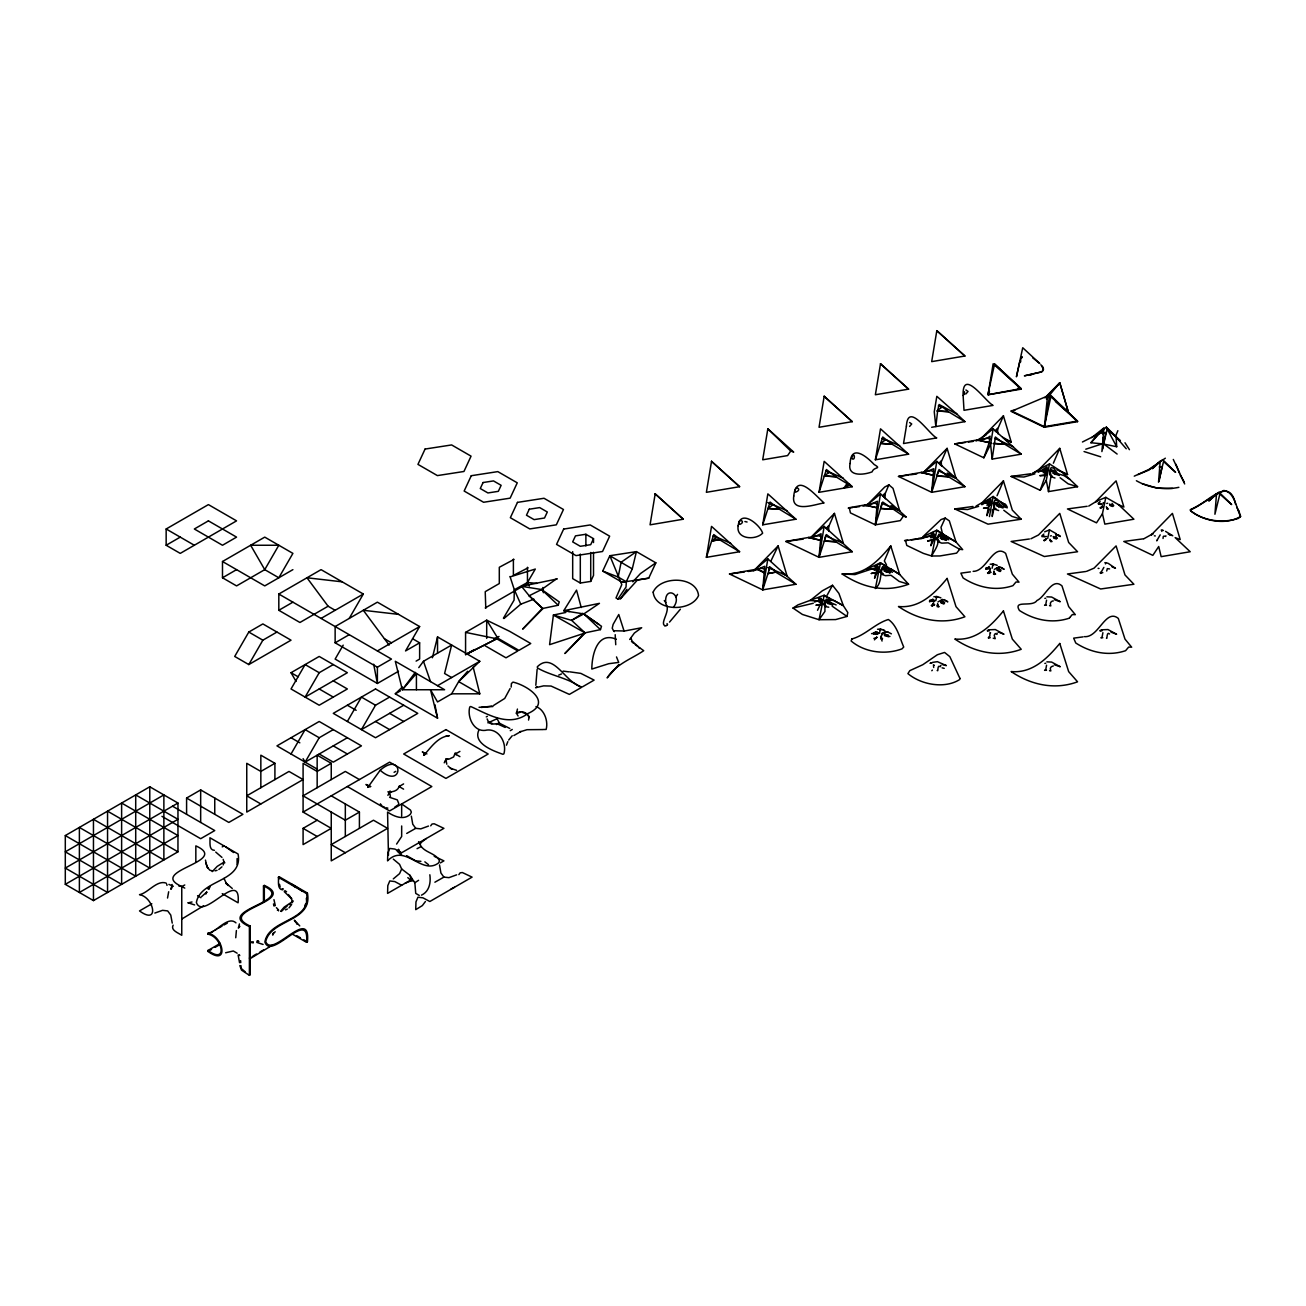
<?xml version="1.0" encoding="UTF-8"?>
<svg xmlns="http://www.w3.org/2000/svg" width="1306" height="1306" viewBox="0 0 1306 1306"><rect width="100%" height="100%" fill="white"/><g stroke="black" fill="none" stroke-linecap="round" stroke-linejoin="round"><path stroke-width="1.5" d="M279.255 878.824L279.255 876.799L307.416 893.059C313.016 921.856 270.995 918.983 265.722 941.528C271.942 959.208 311.024 905.074 307.416 941.838L306.567 942.328L292.495 934.198M664.917 625.737C659.465 623.174 671.17 610.62 665.897 604.074C663.105 584.631 683.871 593.708 673.357 607.421M878.448 570.02L875.591 573.416L874.563 578.297L877.469 571.946L877.485 567.098L854.973 574.575L842.141 573.987C862.972 587.733 884.57 592.891 908.584 584.255L899.687 574.493L890.774 545.908C878.236 560.992 863.658 576.207 842.141 573.987M934.77 537.501L931.913 540.896L930.884 545.777L933.79 539.427L933.806 534.578L921.318 538.66L904.552 540.635L907.588 540.227M827.318 600.695L827.269 603.388L832.771 604.89L828.037 602.278L828.053 600.809M877.469 571.946L877.534 565.792L874.726 566.037L878.448 567.914L877.485 567.098M933.79 539.427L933.855 533.272L931.047 533.517L934.77 535.395L933.806 534.578M1102.77 442.505L1102.819 437.657M883.917 570.82L890.219 572.926L884.44 569.743L884.456 568.11M940.255 538.301L946.556 540.406L940.777 537.223L940.793 535.591M1001.849 504.051L1007.318 507.805L998.143 505.275L997.115 503.071M1069.777 479.335L1061.468 471.597L1049.485 463.908L1046.269 480.363L1048.489 491.611L1077.564 486.697L1069.777 479.335L1063.917 475.547L1054.464 472.756L1053.436 470.552M846.99 486.354L847.039 483.563L850.026 484.591L843.954 488.101L847.039 483.563M886.35 567.212L886.431 564.763L884.358 560.927L890.774 545.908M942.671 534.693L940.989 527.298L945.201 518.074L949.331 520.865L956.008 541.974L962.685 549.63L959.681 549.287L948.189 542.823L941.806 543.149L938.165 541.876L937.284 537.892L939.047 535.378L948.776 539.77L943.797 535.493L938.998 534.072L936.304 539.819L939.047 535.378M992.511 509.438L992.217 516.507L995.254 502.484L1003.008 508.018L996.576 505.781M167.527 898.038L168.67 891.769M626.064 582.117L632.267 568.894L609.853 555.719L602.735 571.065L618.162 577.04L626.309 581.758L626.031 587.014L617.934 599.062L615.991 597.952L621.803 584.582L609.853 555.719L636.414 551.622L655.841 562.837L648.723 578.166L637.442 580.027L620.595 598.654L617.934 599.062M537.125 669.374L535.819 685.275M1163.042 538.48C1162.764 533.795 1165.899 537.794 1165.98 535.884M748.191 571.457L753.807 570.689L767.846 558.903L795.925 584.255L762.704 589.871L764.794 566.265L755.423 570.216M811.695 536.864L824.168 526.383L852.247 551.736L819.042 557.352L821.115 533.746L813.36 537.223M868.017 504.345L880.505 493.864L906.348 517.111L903.377 516.082L900.275 520.621L875.363 524.832L877.436 501.226L869.682 504.704M964.905 486.697L948.401 476.739L939.063 469.523L931.684 492.313L933.774 468.707L922.787 473.131L947.111 448.35L956.008 478.274L964.905 486.697L931.684 492.313L898.479 476.429L930.835 470.731L933.496 471.401M1106.704 571L1107.325 568.616L1109.578 568.91M615.746 644.723L615.191 634.683M933.692 667.48L933.463 664.803L934.296 665.342M528.555 720.063C530.595 713.337 521.241 709.403 516.474 713.288L518.09 716.015M1046.367 398.934L1049.485 396.306L1044.343 427.274L1047.559 395.996L1011.122 411.39L1044.343 427.274L1077.564 421.658L1049.991 394.592L1059.754 382.691L1068.667 413.235L1077.564 421.658M1103.88 428.515L1101.889 451.582L1107.21 429.037L1120.434 440.873L1106.329 427.111L1095.097 436.955L1103.88 428.515L1090.951 442.75L1102.28 443.844L1085.776 449.199M937.643 410.868L935.847 426.572L934.263 411.798L936.826 396.306L957.118 414.296L939.063 404.485L937.643 410.868L948.401 411.7L964.905 421.658L931.684 427.274M992.168 459.092L995.401 437.004L1004.738 444.22L1021.227 454.178L992.168 459.092L990.585 444.318L993.148 428.825L1021.227 454.178M239.422 923.946L238.361 928.109L239.798 926.346L239.047 926.999M172.131 884.472L171.249 888.423M989.834 438.881L987.156 438.212L954.8 443.909L983.859 457.802L989.213 442.652L990.095 436.188L987.156 438.212L977.916 440.563M1048.489 491.611L1050.906 476.625L1050.399 472.299L1051.591 469.964L1059.346 475.498L1052.897 473.262M520.131 712.341L516.474 713.288L516.67 711.999M1053.322 600.956C1052.293 600.695 1049.044 602.295 1050.84 605.886L1049.534 605.69M1053.322 665.995C1052.946 666.191 1048.8 666.599 1050.84 670.925L1049.534 670.729M655.188 493.864L650.062 524.832L683.267 519.217L655.188 493.864L683.267 519.217M711.525 461.345L706.383 492.313L739.604 486.697L711.525 461.345L739.604 486.697M706.383 557.352L711.525 526.383L739.604 551.736L706.383 557.352L713.762 534.562L717.974 537.697L730.707 543.312M767.846 428.825L762.704 459.794L787.616 455.582L790.718 451.043L793.705 452.072L767.846 428.825L790.718 451.043M762.704 524.832L767.846 493.864L795.925 519.217L762.704 524.832L770.083 502.043L779.437 509.258L795.925 519.217M764.516 568.959L761.855 568.29L729.499 573.987L762.704 589.871L767.846 558.903M824.168 396.306L819.042 427.274L852.247 421.658L824.168 396.306L852.247 421.658M819.042 492.313L824.168 461.345L852.247 486.697L819.042 492.313L826.42 469.523L835.758 476.739L852.247 486.697M820.854 536.44L818.176 535.77L785.82 541.468L819.042 557.352L824.168 526.383M880.505 363.786L875.363 394.755L908.584 389.139L880.505 363.786L908.584 389.139M875.363 459.794L880.505 428.825L908.584 454.178L875.363 459.794L882.742 437.004L892.08 444.22L908.584 454.178M877.175 503.92L874.514 503.251L849.259 507.708L850.451 512.915L875.363 524.832L880.505 493.864M936.826 330.663L931.684 361.631L964.905 356.016L936.826 330.663L964.905 356.016M931.684 492.313L936.826 461.345L956.008 478.274L938.345 470.895M940.793 600.531L940.712 602.605L943.797 604.058M1047.706 538.447L1049.485 529.877L1056.081 533.615M989.426 516.588L993.148 496.427L1007.073 506.418M1102.639 448.758L1105.807 432.727L1102.835 434.065M1159.042 481.294L1162.128 466.634L1159.173 466.944M1020.672 359.754L1020.672 361.909M1102.444 513.764L1104.827 524.13L1133.886 519.217L1118.393 504.557L1105.807 497.357L1102.444 513.764L1096.518 522.841L1067.459 508.948L1087.163 506.287M618.162 577.04L621.134 562.249L636.414 551.622L632.267 568.894M881.06 639.091L881.321 636.055M824.168 595.226L819.042 619.713L802.423 614.457L793.003 608.074L797.982 604.858L824.168 595.226L843.35 605.674L847.806 612.563L846.99 616.432L835.644 619.583L819.042 619.713L824.935 611.42L824.919 603.356L826.388 600.417L831.138 600.531L826.355 599.111L823.662 604.858L824.919 603.356M890.872 568.877L899.687 574.493L880.505 562.706L875.363 588.533C882.154 582.819 879.575 573.873 882.709 567.898L892.455 572.289L887.476 568.012L882.676 566.592L879.983 572.338L882.709 567.898M944.173 535.248L956.008 541.974L936.826 530.187L931.684 556.013L923.391 553.385L906.772 545.435L905.613 540.929M239.831 965.558L241.528 970.129L249.397 975.337L250.246 974.847L250.246 926.068C214.69 910.086 299.874 901.401 264.318 885.419L263.486 885.909L263.486 902.168M241.006 965.705L241.006 967.746M380.144 770.262C403.799 749.66 403.799 790.881 380.144 770.262L367.802 787.404M399.734 785.739L399.065 786.538C397.873 791.077 391.947 792.285 387.849 791.86M398.852 803.81L397.302 799.876L389.612 797.329M988.022 394.151L994.568 363.999L1021.227 389.139L988.022 394.755L1021.227 388.535L994.568 363.999M1014.86 410.264L1011.122 410.77L1044.343 426.67L1050.889 396.518L1068.667 412.631M762.704 589.871L770.083 567.082L774.295 570.216L787.028 575.832L778.131 545.908L753.807 570.689M819.042 557.352L826.42 534.562L835.758 541.778L852.247 551.736M875.363 524.832L882.742 502.043L903.377 516.082M272.84 935.08L273.281 933.121M516.474 713.288L517.437 709.06M768.663 570.134L769.479 566.657M884.244 633.263L884.603 635.63L888.733 636.789M432.384 657.767L437.543 636.904L479.792 661.293L458.667 681.618L451.631 693.812L437.543 701.942L430.507 689.748L437.543 718.202L395.31 693.812L402.346 687.038M997.147 567.865L997.049 570.085L1000.118 571.538M236.386 930.558L235.749 937.741M879.411 633.328L880.505 629.035L884.554 630.357M935.749 600.809L936.826 596.515L940.891 597.838M992.07 568.273L993.148 563.996L997.213 565.318M237.088 864.556L237.088 858.581M1030.891 473.752L1011.122 476.429L1040.196 490.321L1047.085 470.519L1047.118 466.895L1038.205 472.233M964.497 391.735L964.497 394.51M824.706 539.198L825.767 535.411M827.351 529.746L834.452 513.389L843.35 543.312L825.686 535.933M881.028 506.679L882.089 502.892M883.689 497.227L888.88 484.836L893.01 488.346L899.687 510.793L882.023 503.414M936.826 476.037L937.888 472.266M940.01 464.707L947.111 448.35M996.331 432.188L1003.432 415.83L1011.219 442.016L1005.702 440.04M1105.464 563.931L1105.807 562.739L1107.113 562.984M1161.785 531.411L1162.128 530.22L1163.434 530.465M880.995 636.691L882.889 632.953L884.521 632.79M223.163 864.947L223.995 862.14L223.163 859.332M558.201 605.233L559.246 601.903L541.598 589.528L521.502 586.329L529.371 595.977L542.937 608.58L522.645 629.133L542.186 608.58L558.201 605.233L541.598 589.528L529.028 595.83M565.857 612.449L553.401 615.044L571.62 620.366L585.186 632.969L549.581 644.674L553.401 615.044L585.186 632.969L564.894 653.522L584.435 632.969L600.45 629.623L601.495 626.292L583.831 613.918L563.751 610.718L576.534 590.116L581.235 607.519M387.915 795.338L390.004 791.273L391.359 791.86M444.236 762.818L446.325 758.753L449.395 758.998L453.639 756.925L455.174 752.991M937.218 606.719L937.643 603.568M1019.986 360.766L1016.427 376.797L1022.729 347.739L1039.772 363.509L1032.671 357.795M993.54 574.199L993.964 571.048M510.107 688.54L504.72 698.449L493.652 705.387M208.927 889.419L209.923 886.529L207.915 888.847M629.688 639.483L634.39 633.035L641.687 627.729L624.595 630.994L613.559 630.749L612.22 628.219L613.134 624.366L618.766 614.506L624.105 631.157M973.035 506.483L954.8 508.948L988.022 524.163L1021.227 519.217L1012.33 510.124L1003.432 480.869L997.049 495.741M1061.468 471.597L1067.541 474.535L1059.754 448.35L1053.371 463.222M506.434 745.204L507.822 741.661M989.36 508.948L986.879 515.69L988.169 508.165L990.764 503.039L990.781 499.414L981.867 504.753M205.94 893.941L206.626 892.145L201.646 896.602M388.959 793.999L390.004 791.273M445.281 761.48L446.325 758.753M932.598 606L933.512 603.633M988.92 573.481L989.834 571.114M940.5 666.223L940.957 665.325M1117.854 430.686L1115.65 436.122L1109.79 431.878L1106.329 427.111M997.196 633.002L996.951 634.422L995.303 633.541L994.192 635.271L995.237 638.683L993.213 638.21M932.974 604.678L933.545 603.992L931.733 605.984L933.692 602.964M989.295 572.159L989.883 571.473L988.054 573.465L990.013 570.444M989.507 391.294L988.022 394.755L993.148 363.786L1021.227 389.139L1017.554 388.355M430.702 825.816L432.025 824.037L434.212 823.776L443.893 828.347L401.66 852.736L394.836 849.063L389.776 848.427L387.8 853.128L387.572 860.866C405.056 842.648 421.658 875.902 438.62 862.907L439.502 860.866C435.894 852.753 423.748 852.736 420.14 844.607L421.022 842.582L426.295 838.517M425.413 901.532L422.344 905.597L415.732 909.662L415.961 901.907L417.936 897.206L422.997 897.842L429.821 901.515L472.07 877.126L462.389 872.555L460.185 872.816L458.863 874.596M817.523 610.277L821.148 602.768L821.148 599.617L814.438 602.066M876.146 638.34L876.701 637.083M393.286 859.103L399.571 864.36L401.66 868.996L399.571 873.632L393.286 878.905M593.512 538.66L590.72 544.684L580.305 546.3L572.681 541.892L575.473 535.868L585.888 534.268L593.512 538.66L593.512 542.561M572.681 551.638L572.681 578.623L580.305 583.031L590.72 581.415L593.512 575.407L593.512 552.307M620.595 598.654L626.913 589.267M770.703 561.449L778.131 545.908M827.09 595.291L832.526 585.268L838.909 593.397L843.35 605.674L834.175 600.662L829.816 599.78M983.859 457.802L990.585 444.318M1040.196 490.321L1046.269 480.363M1021.014 358.709L1021.863 357.599M824.641 602.931L826.388 600.417M998.649 510.548L994.535 509.16L993.866 507.74L993.621 505.373L995.254 502.484M1052.277 476.168L1050.204 475.221L1049.942 472.854L1051.591 469.964M1103.88 567.375L1100.452 573.399L1101.627 572.518L1100.174 572.616L1102.819 572.697M1160.218 534.856L1156.708 540.831L1157.443 540.047M305.033 905.107L305.571 904.095M478.698 730.527C473.099 743.571 493.227 750.917 502.957 754.297L503.887 753.84C507.267 742.673 498.304 727.115 485.065 730.397C473.262 731.605 467.026 716.455 469.785 706.954L470.699 706.497C488.346 714.415 508.948 727.671 527.983 713.5C553.107 702.302 527.183 685.258 512.948 682.107L511.413 683.56L511.168 687.103M503.414 618.244L514.074 600.123L514.335 589.757L510.009 576.485M248.793 632.055L234.705 656.445L248.793 664.574L291.026 640.185L262.865 623.925L248.793 632.055L262.865 640.185L276.954 632.055M248.793 664.574L262.865 640.185M349.224 618.424L363.313 594.034L321.064 569.645L278.815 594.034L278.815 610.294L299.939 622.489L328.1 606.229L335.136 610.294M333.275 664.574L319.203 672.704L305.114 697.094L347.363 672.704L319.203 656.445L291.026 672.704L296.07 681.422M343.184 645.148L335.136 659.073L377.385 683.462L398.51 671.268M291.026 754.003L305.114 729.613L319.203 737.743L333.275 729.613M303.106 758.655L305.114 762.149L319.203 737.743M347.363 721.483L361.436 697.094L375.524 705.224L389.612 697.094M278.815 594.034L391.474 659.073L377.385 667.203L335.136 642.813L335.136 626.554L377.385 602.164L419.634 626.554L405.546 650.943L419.634 642.813L419.634 659.073L416.108 661.114M375.524 705.224L361.436 729.613L403.685 705.224M173.127 925.154C170.302 930.362 178.547 932.925 181.763 935.308L181.763 886.529C146.207 870.547 231.391 861.862 195.835 845.88L195.835 862.14M1235.607 504.345C1229.191 473.768 1205.356 505.487 1190.468 509.666L1190.582 510.711C1203.512 521.274 1226.122 525.502 1240.586 516.409L1238.839 510.94M1239.998 517.323L1240.586 516.36C1236.162 508.099 1234.79 492.166 1223.836 490.452C1212.654 496.558 1201.765 504.116 1190.484 509.699L1190.582 510.76C1203.512 521.192 1223.249 523.526 1238.872 518.221M675.986 596.858L677.536 594.377M1041.731 371.851L1024.377 375.85L1041.715 371.884L1043.559 369.125L1040.866 364.684M832.526 585.268L822.29 590.818L810.128 600.531L821.343 601.25L822.209 599.911M1042.857 370.986L1042.71 366.97M291.646 904.487L288.985 907.882M1020.998 358.481L1022.206 356.636M508.687 740.029L512.23 735.751M874.432 639.858L876.62 637.377M618.864 664.509L607.143 677.912C615.746 664.199 631.859 658.73 643.727 650.682L635.206 644.56M212.225 871.608L217.237 866.368L223.995 862.14L224.844 862.809M280.708 911.147L284.235 907.082L293.328 901.026M880.505 562.706L866.466 569.351L877.616 568.698L878.628 567.196M281.312 911.49L287.385 905.727M415.259 672.361L402.346 689.748L444.595 689.748L395.31 661.293L402.346 689.748L416.418 673.488L416.418 689.748M418.769 667.611L423.47 661.293L451.631 645.033L444.595 673.488L451.631 677.553M669.521 622.097L680.393 609.2M1102.231 506.059L1100.468 508.279L1102.542 506.124M1045.975 538.611L1044.212 540.831L1046.22 538.66M1090.951 442.75L1097.824 434.261L1082.445 441.999M275.191 931.733L272.562 934.541L273.395 933.806M937.986 601.935L940.859 600.27M994.307 569.416L997.18 567.751M456.055 753.219L456.055 754.803M467.63 671.268L458.667 681.618L479.792 693.812L473.213 667.252M826.159 528.555L828.412 525.959L828.984 531.362M882.497 496.035L884.733 493.439L885.305 498.843M938.818 463.516L941.071 460.92L941.626 466.324M995.139 430.996L997.392 428.401L997.964 433.804M1040.474 468.642L1049.485 463.908M1152.267 468.723L1160.218 461.034L1158.52 482.208L1163.548 461.557L1175.612 472.331L1162.65 459.63L1153.394 467.777M632.822 581.823L640.43 573.595L655.841 562.837M884.995 632.545L884.586 634.994L889.941 636.479M821.343 601.25L822.258 600.287L821.148 599.617M1208.85 500.949L1216.539 493.554L1214.923 514.254L1219.869 494.076L1231.656 504.589L1218.971 492.15L1209.16 500.769M221.938 866.841L218.853 869.486M959.681 549.287L956.596 553.14L939.993 555.948L931.684 556.013C934.182 550.463 940.075 544.357 937.284 537.892M811.483 536.799L834.452 513.389M867.821 504.279L884.701 487.056L888.88 484.836M982.161 437.526L1003.432 415.83M1044.898 397.84L1059.754 382.691L1068.667 413.235L1055.379 401.513M1046.253 397.073L1059.754 383.311M1003.432 480.869L982.161 502.565L976.072 506.075M1038.482 470.046L1059.754 448.35M1095.571 501.782L1116.091 480.869L1123.878 507.055L1118.393 504.557M1151.517 534.693L1172.413 513.389L1180.2 539.574L1175.155 537.599L1190.207 551.736L1161.148 556.65L1158.716 546.512L1152.839 555.36L1123.78 541.468L1143.485 538.807M396.6 844.068L401.66 836.477L401.677 825.98M878.318 633.084L871.559 633.639M398.248 804.79L394.673 807.239M877.616 568.698L878.579 567.767M934.916 535.248L918.232 538.464M994.65 503.43L997.294 502.957M1050.987 470.911L1053.632 470.438M931.798 670.729L932.402 670.092M304.853 906.854L306.747 903.474L306.371 898.25M1100.125 501.52L1098.166 503.3L1101.04 503.741M1043.853 534.04L1041.878 535.819L1044.718 536.26M1047.085 397.171L1049.991 394.592M882.758 633.328L881.419 633.541M503.936 618.538L520.751 604.188L533.909 599.16M203.54 905.842L181.763 919.049M272.023 945.381L250.246 958.588M922.787 473.131L936.826 461.345M983.483 436.579L993.148 428.825M1091.767 437.624L1103.929 427.911M1160.169 461.769L1148.888 470.095L1137.95 474.6M1102.215 431.16L1099.048 433.559L1106.215 432.433M713.043 539.949L716.063 537.664L717.974 537.697L719.345 539.607L739.604 551.736M787.028 510.793L774.295 505.177L772.401 505.144L767.846 508.556L779.437 509.258L768.663 508.442M824.168 476.037L828.722 472.625L830.632 472.658L843.35 478.274M899.687 445.754L886.954 440.138L885.044 440.106L880.505 443.518L892.08 444.22L881.321 443.387M941.365 407.586L936.826 410.998L948.401 411.7L943.275 407.619L938.345 405.856M1095.799 501.863L1096.909 501.031L1088.731 506.075M513.862 735.556L520.914 731.491L520.098 731.817L527.02 729.695L542.088 729.564M268.481 946.964L269.852 945.985M1151.631 534.725L1153.165 533.599L1143.893 538.741M421.463 895.165C429.364 891.476 430.964 882.627 429.837 874.775M909.596 426.458L911.719 423.977L909.596 422.507M965.918 393.939L968.04 391.457L965.918 389.988M875.591 573.416L877.387 572.191L871.331 573.481L877.387 572.191M931.913 540.896L933.725 539.672L927.668 540.962L933.725 539.672M541.598 589.528L556.699 578.738M582.803 613.314L571.62 620.366L583.831 613.918L599.454 603.339L563.751 610.718L569.465 611.502M536.978 686.727L535.574 687.74L543.623 685.862L551.083 686.058L569.367 694.4L581.219 687.56C568.143 677.814 551.148 675.92 537.517 668.003L537.288 666.811C553.695 650.486 565.71 684.181 582.264 686.956L594.116 680.1L580.844 673.39L569.938 671.855M930.819 533.827L932.892 532.456M1051.379 535.787L1050.399 535.982M1107.717 503.267L1106.721 503.463M877.403 567.784L874.22 570.232L877.991 569.906M933.741 535.264L930.541 537.713L934.329 537.386M991.107 502.875L986.863 505.193L990.65 504.867M874.008 634.243L875.804 633.067M1044.653 531.852L1049.485 529.877M419.259 895.426L415.732 893.402L414.851 882.725L418.589 880.309M982.977 502.679L993.148 496.427M976.072 441.036L986.128 434.718M1040.702 468.381L1032.409 473.556L1036.931 471.368L1046.596 471.123M510.271 730.674L512.262 729.45M423.993 755.048L425.185 754.313L423.666 755.26L424.972 754.101L424.107 753.105M1165.344 458.194L1148.676 469.572L1134.261 476.151M289.018 904.683L290.732 903.67M399.734 787.322L399.065 786.538L403.587 783.91M459.908 751.391L455.386 754.003L459.908 756.631M166.156 528.995L208.405 504.606L236.566 520.865L180.244 553.385L166.156 545.255L166.156 528.995L194.333 545.255M166.156 545.255L180.244 537.125M222.493 561.515L264.743 537.125L292.903 553.385L278.815 577.774L264.743 569.645L250.654 545.255L278.815 545.255L264.743 569.645L236.566 585.904L222.493 577.774L222.493 561.515L264.743 585.904L292.903 569.645M222.493 577.774L236.566 569.645M278.815 610.294L292.903 602.164M321.064 618.424L363.313 594.034M335.136 642.813L349.224 634.683M485.783 608.253L485.228 591.667L499.3 583.537L499.3 567.277L513.993 559.425M377.385 650.943L419.634 626.554M513.389 559.148L513.389 575.407L527.983 567.849M65.3 835.562L149.782 786.783L177.959 803.043L177.959 851.822L93.461 900.601L65.3 884.342L65.3 835.562L135.71 876.212L135.71 794.913L177.959 819.303L65.3 884.342M485.228 607.927L527.461 583.537L527.461 567.277M484.869 645.621L505.993 657.816L517.845 650.976L496.737 638.781L465.573 654.633L465.573 632.382L486.697 620.187L509.634 631.32L530.758 643.515L518.89 650.372L497.782 638.177L486.697 620.187L486.697 638.405M177.959 803.043L65.3 868.082L107.549 892.471L107.549 811.173L177.959 851.822M186.595 798.048L200.667 789.918L242.916 814.307L228.828 822.437L186.595 798.048L186.595 814.307M274.913 779.568L274.913 763.308L260.841 771.438L246.752 763.308L246.752 812.087L303.09 779.568L289.001 771.438L246.752 795.827L260.841 803.957M395.31 693.812L400.583 690.76M467.336 653.62L474.372 649.555M305.114 762.149L347.363 737.743M437.543 685.683L479.792 661.293M331.251 779.568L331.251 763.308L317.162 771.438L303.09 763.308L303.09 812.087L331.251 828.347L303.09 844.607L303.09 828.347L317.162 820.217M222.249 846.892L223.995 845.88M303.09 812.087L389.612 762.149L431.845 786.538L389.612 810.928L347.363 786.538M151.839 903.801L139.513 910.919C159.805 925.791 153.977 897.222 139.513 894.659C148.002 893.108 156.802 879.771 166.14 883.101M359.411 828.347L359.411 812.087L345.323 820.217L303.09 795.827L345.323 771.438L359.411 779.568M282.896 889.859C276.97 889.68 278.864 881.256 278.407 877.289L279.255 876.799M207.997 933.235C223.326 935.961 229.611 967.06 207.997 951.437L207.997 950.458C228.289 965.346 222.477 936.761 207.997 934.198L207.997 933.235C215.816 933.023 227.832 915.196 235.962 922.869M207.997 934.198L213.286 931.162M215.033 930.133L216.796 929.121M218.559 928.109L222.085 926.068M207.997 950.458L220.322 943.356M263.486 885.909C297.948 901.352 212.764 910.086 249.397 926.558L250.246 926.068M278.407 877.289L306.567 893.549L307.416 893.059M207.997 951.437L211.523 949.413M215.033 947.372L220.322 944.32M249.397 958.098L251.16 957.086M252.923 956.074L256.433 954.033M259.959 952.009L263.486 949.968M412.223 879.167L387.572 893.402L387.8 885.648L389.776 880.946L394.836 881.583L401.66 885.256M440.383 862.907L443.893 860.866L434.212 856.295M394.086 772.319L395.8 771.34M223.832 925.056L227.244 923.211M406.721 833.44L415.732 828.347L420.793 828.869L428.499 826.061M434.882 882.219L443.893 877.126L448.954 877.648L456.659 874.84M739.898 524.424C746.64 521.486 737.678 517.437 738.951 524.343M873.388 633.573L875.902 632.284M1098.428 504.247L1099.783 503.545M178.759 885.941L181.763 886.529L184.766 884.978M1042.106 536.766L1043.461 536.064M487.938 722.904L496.574 718.937M486.256 716.912L487.367 716.341M417.055 848.671L421.022 846.647M465.573 654.633L496.737 638.781L465.573 632.382M985.899 569.334L988.299 568.061L986.21 567.637M929.562 601.854L931.978 600.58L929.888 600.156M450.945 889.076L454.455 887.296M666.615 625.476L667.023 625.231A2.383 1.371 0 0 0 667.48 624.252L667.023 623.615M405.17 883.231L411.341 880.685L413.529 880.946L414.851 882.725M154.826 913.057L162.548 910.331L167.674 910.919L170.76 915.065L172.245 923.113M985.948 501.586L981.361 503.79L990.275 501.716L988.169 508.165L983.467 508.197L987.907 507.43M1042.188 470.764L1046.612 469.197L1044.441 475.629L1039.805 475.678L1046.367 474.633M493.75 639.026L499.039 636.463M988.528 567.245L985.785 568.583L990.307 569.041M932.206 599.764L929.464 601.103L933.986 601.56M873.894 638.422L877.044 637.426M285.524 909.874L287.336 909.025M1096.599 501.178L1105.807 497.357M496.427 724.52L499.431 723.116L496.688 717.974M987.352 630.553L988.789 629.916M1099.995 630.553L1101.448 629.916M985.279 501.537L988.25 500.247M795.942 492.035C802.994 489.391 794.228 484.608 795.272 491.823M225.644 952.76L233.301 950.98L237.137 953.2M936.826 530.187L922.787 536.831L941.022 519.576L945.201 518.074M558.723 675.088L561.531 673.945M849.259 507.708L848.231 508.116L852.785 507.512M277.411 910.217L278.407 909.809L278.553 910.87M488.346 721.892L493.554 724.063L499.676 723.328L509.813 728.454M932.468 662.387L937.414 661.669L946.36 665.603L942.459 664.574M930.052 663.285L931.456 662.746M988.92 572.485L991.042 572.191M932.598 605.005L934.704 604.711M989.148 629.786L995.319 629.557L1003.955 634.226L998.698 632.169M1101.807 629.786L1107.978 629.557L1116.614 634.226L1111.031 632.186M510.401 576.811L535.297 569.057L527.493 582.476L514.335 589.757L520.751 604.188M192.015 901.973L188.276 902.838L194.61 904.927M973.133 571.342C986.536 571.669 993.327 543.067 1005.653 553.385L1012.33 574.15L1019.007 582.15L1016.003 581.986L1012.934 585.659C995.809 591.455 977.982 587.602 963.11 577.954L960.873 573.154L970.374 571.881M1102.966 504.002L1100.207 504.394M1046.628 536.521L1043.869 536.913M1034.956 473.849L1023.953 477.017L1011.122 476.429M978.635 506.369L967.632 509.536L954.8 508.948M876.571 564.976L879.722 564.078M793.003 608.074L813.263 603.274M877.844 634.194L875.64 634.39M215.033 870.841L217.041 870.335M875.183 631.859L877.24 632.071L877.485 633.802M943.797 535.493L940.14 536.244L942.475 539.558M887.476 568.012L883.803 568.763L886.154 572.077M987.548 572.893L990.568 572.648M931.227 605.413L934.247 605.184M822.127 602.539L821.148 604.466L821.213 598.311L818.405 598.556L819.695 599.617M1084.404 636.642C1098.689 637.997 1105.611 608.008 1118.311 618.424L1124.988 639.107L1131.665 647.188L1128.662 647.074L1125.576 650.698C1108.5 656.428 1090.624 652.592 1075.752 642.993L1073.663 638.144L1083.066 636.887M1045.208 539.819L1046.253 539.59M521.502 586.329L557.205 578.95M1101.513 507.283L1102.574 507.071M987.499 631.076L989.377 630.782M1100.142 631.076L1102.019 630.782M492.133 706.056L481.31 707.46M368.292 787.061L370.61 786.604M253.25 941.757L250.246 942.328L253.25 942.916M712.341 540.962L719.345 539.607L711.525 541.076M768.663 573.481L775.666 572.126L795.925 584.255M1030.875 538.79L1038.482 534.987L1059.754 513.389L1068.667 542.48L1077.564 551.736L1044.343 556.519L1011.122 541.468L1029.357 539.003M767.846 573.595L775.666 572.126L774.295 570.216L767.846 567.588M1178.861 487.318C1164.544 490.37 1149.1 487.954 1136.383 480.739M1028.149 375.344L1031.756 374.724M1044.343 426.67L1077.564 421.054L1050.889 396.518M449.068 735.686L446.309 736.127L449.068 735.686C437.771 736.878 431.192 747.31 424.107 754.917L424.972 754.101L423.666 752.762L425.185 753.709L422.279 751.962L426.931 753.937M1046.873 596.809L1051.64 597.038L1060.276 601.707L1054.399 599.699M1046.873 661.848L1051.64 662.077L1060.276 666.746L1054.399 664.738M1043.723 540.26L1045.306 539.998M1100.044 507.724L1101.627 507.479M602.735 571.065L622.178 582.28L648.723 578.166M1086.445 571.408L1094.053 568.159L1116.091 545.908L1124.988 574.95L1133.886 584.255L1100.664 588.99L1067.459 573.987L1085.694 571.522M492.966 706.53L479.057 707.297M954.8 443.909L965.216 442.489M968.481 442.048L973.035 441.444M898.479 476.429L908.894 475.009M910.625 474.78L916.714 473.964M854.304 507.299L859.511 506.597M862.988 506.124L866.466 505.651M785.82 541.468L803.19 539.117M911.392 539.721L916.714 539.003M729.499 573.987L744.453 571.963M930.868 663.219L931.896 663.073M622.178 582.28L626.309 581.758M1044.849 598.36L1045.698 598.262M1044.849 663.399L1045.698 663.301M821.392 604.662L815.907 605.2L820.217 604.792M1046.971 472.348L1043.2 472.674L1046.384 470.225L1045.437 469.164M990.193 564.225L993.148 563.996M933.855 596.744L936.826 596.515M877.534 629.263L880.505 629.035M447.697 759.341L445.934 759.472L446.783 764.206M990.275 503.659L985.899 503.283M1172.527 488.395L1157.296 488.166L1142.179 483.693M992.136 564.747L994.029 564.649M935.814 597.266L937.708 597.168M879.493 629.786L881.37 629.688M256.76 942.377L263.094 944.467M282.161 888.782L283.206 888.766M214.396 850.32C208.487 850.141 210.38 841.717 209.923 837.75L238.084 854.01C243.373 882.546 200.487 878.938 196.39 902.479C203.067 921.758 241.267 867.168 238.084 902.789L222.249 893.647M886.137 632.104L887.9 632.088M451.631 693.812L479.792 693.812M821.915 602.556L819.172 602.556L822.127 600.434M258.327 941.136L256.907 941.104L258.898 941.43M568.796 671.855L563.098 671.104M885.435 632.039L886.921 632.12M993.148 443.518L1004.738 444.22L993.98 443.387M938.753 476.151L948.401 476.739L937.643 475.906M826.11 476.151L835.758 476.739L825 475.906M880.505 508.556L892.08 509.258L881.321 508.442M824.168 541.076L835.758 541.778L825 540.962M420.907 861.323L415.732 860.866L406.639 855.642M999.449 569.71L998.29 569.612L1000.82 570.902L998.013 568.714M941.12 602.556L944.483 603.421L941.969 602.131L942.981 603.094M536.929 583.407L527.493 582.476L529.338 586.019M1046.498 605.217L1044.588 605.298L1045.747 604.564L1046.579 600.156M1102.819 637.736L1100.909 637.818L1102.068 637.083L1102.901 632.675M990.177 637.736C986.487 638.65 991.532 635.63 988.25 637.818C991.107 638.161 989.017 630.929 990.617 632.822M1046.498 670.256L1044.588 670.337L1045.747 669.603L1046.579 665.195M885.517 634.585L888.243 634.945M1161.181 530.122L1162.128 530.22M1104.86 562.641L1105.807 562.739M999.057 567.114L998.192 567.016L999.71 567.245M942.72 599.634L941.871 599.536L943.389 599.764M342.188 581.839L306.975 577.774L328.1 606.229M398.51 614.359L363.313 610.294L389.123 645.082M1154.373 535.819L1155.304 535.95M1098.101 568.339L1098.999 568.453M873.518 632.675L874.742 632.855M1053.762 537.517L1057.37 538.203L1055.721 535.884M937.169 670.517C938.753 672.443 936.777 664.166 940.271 666.713M1168.25 534.17L1171.988 535.378L1165.589 531.379M1112.075 503.381L1113.724 505.7L1110.1 504.998M828.771 607.192L825.425 606.653L824.657 605.168L826.029 605.69M744.91 521.535L747.081 522.008M456.578 770.311L450.407 768.222L452.121 769.201M1104.55 503.12L1103.211 502.581M522.351 712.341L527.559 714.513M370.61 786.457L365.958 784.482L368.863 786.228L367.802 785.657M941.822 537.794L944.352 538.301M885.484 570.314L888.015 570.82M831.416 603.209L827.482 601.282L836.167 604.939M880.619 637.932L882.546 638.699M386.135 807.777L387.849 808.12M1126.245 448.774L1116.108 437.086L1116.695 446.734L1103.945 444.105L1117.136 454.047M942.083 667.839L944.222 668.362M1106.476 638.291C1107.472 639.924 1106.313 630.88 1109.578 633.949M991.172 443.077L977.329 439.975L989.213 442.652M932.876 475.155L921.008 472.494L932.892 475.172M876.555 507.675L864.686 505.014L876.571 507.691M999.302 570.575L997.441 570.036M820.217 540.194L808.349 537.533L820.233 540.211M212.78 870.939L209.923 870.269L207.148 867.184L207.915 868.131L205.793 863.135M1056.505 539.003L1053.975 538.219L1053.191 536.505M1112.826 506.483L1110.312 505.7L1109.512 503.985M1111.945 566.771L1115.455 568.29L1108.108 563.278M497.815 724.063L505.193 727.426M1049.861 540.602L1051.101 540.896M542.48 729.532L546.137 729.45C548.389 721.418 544.504 709.55 535.982 706.562M616.318 639.238C597.136 631.108 591.896 655.106 591.814 669.064L608.743 663.709L618.701 662.403L616.497 656.918M993.54 573.122L994.748 573.432L993.964 572.11L994.617 574.477L993.98 572.877L995.613 574.134M937.218 605.641L939.275 606.653M1170.339 534.644L1169.229 534.334L1172.788 535.787M1056.995 469.817L1067.541 474.535M542.447 608.433L529.371 595.977M1077.564 486.697L1068.177 483.857L1060.113 477.751M1021.227 519.217L1011.84 516.376L1003.792 510.271M908.584 584.255L899.197 581.415L891.018 575.293L885.468 575.668L881.844 574.395L880.962 570.412M1055.558 534.285L1058.921 535.313L1056.57 534.513M173.355 886.268L168.898 884.391M1084.062 451.55L1100.664 456.806M1054.97 478.029L1050.906 476.625L1049.6 470.911L1051.216 467.532L1054.056 468.332L1057.076 473.066M825.67 600.989L824.168 600.385L828.037 602.278M638.977 647.939L640.071 648.38M764.288 572.159L757.17 569.269L763.912 572.746M934.753 600.597L933.741 599.976M878.416 633.116L877.403 632.496M1000.739 502.598L1005.881 504.72L1001 502.222M993.866 507.74L995.956 508.687M937.545 540.26L939.618 541.206M881.223 572.779L883.297 573.726M491.889 724.21L488.656 722.251L487.122 718.904M1013.44 446.815L994.666 438.375M383.115 806.537L384.552 807.239M883.411 630.39L885.337 631.369M887.77 631.973L891.394 633.834M181.763 886.529L184.766 888.096M1059.688 535.95L1057.354 534.725L1060.341 536.537L1057.958 534.987M993.784 497.684L997.049 499.414M937.626 531.101L943.128 534.04M881.289 563.621L885.419 565.825M824.968 596.14L830.469 599.079M1001.702 568.012L1004.151 569.318L1000.445 567.065M945.381 600.531L947.813 601.837L944.124 599.585M1002.747 437.298L1011.219 442.016M882.023 438.375L885.044 440.106M825.686 470.895L828.722 472.625M767.846 502.549L772.401 505.144M713.043 535.933L716.063 537.664M412.598 638.748L419.634 642.813M384.421 638.748L391.474 642.813M319.203 672.704L305.114 664.574L291.026 688.964L319.203 705.224L347.363 688.964L333.275 680.834M389.612 713.354L403.685 721.483M291.026 672.704L298.078 676.769M319.203 688.964L333.275 697.094M347.363 705.224L356.163 710.317M375.524 721.483L389.612 729.613M333.275 745.873L347.363 754.003M291.026 737.743L299.841 742.836M319.203 754.003L333.275 762.149L361.436 745.873L319.203 721.483L276.954 745.873L317.44 769.25M331.251 763.308L317.162 755.178L317.162 787.698M274.913 763.308L260.841 755.178L260.841 787.698M331.251 795.827L359.411 812.087M303.09 828.347L317.162 836.477M345.323 852.736L331.251 844.607L373.483 820.217L387.572 828.347L331.251 860.866L331.251 812.087M172.506 806.177L214.755 830.567L200.667 838.697L161.944 816.348M296.854 935.749L300.38 937.773M303.89 939.814L307.416 941.838M399.065 786.538L403.587 789.15M294.242 886.431L295.989 887.476M225.758 846.892L233.594 852.54M947.258 473.05L956.008 478.274M890.937 505.569L899.687 510.793M838.109 540.178L843.35 543.312M781.772 572.697L787.028 575.832M294.258 885.468L302.404 891.345M197.598 895.671L200.895 897.712M832.167 606.196L846.99 616.432M401.66 868.996L410.019 875.363L413.529 880.946M284.839 890.594L286.569 891.753M284.218 891.623L291.646 898.871L291.189 897.728L292.495 902.658M215.735 852.083L221.955 857.405M232.272 888.472L226.052 883.15L226.64 884.048L223.995 878.399M989.099 566.51L990.144 568.763M932.762 599.03L933.823 601.282M584.419 614.424L598.932 624.431M941.691 601.233L943.128 602.229M1050.302 540.211L1052.081 541.549M999.041 568.551L1000.951 569.906M942.703 601.07L944.63 602.425M245.185 971.811L241.61 968.758M1106.623 507.691L1108.419 509.03M299.743 925.889L294.372 920.159L294.813 921.383M424.842 861.846L428.499 864.686M638.177 646.633L632.104 641.115L631.043 638.389M450.733 768.45L447.958 765.969M407.815 877.648L411.341 880.685L410.019 875.363M1110.818 504.394L1111.961 505.438M1054.481 536.897L1055.623 537.941M1052.783 471.205L1055.117 474.519M996.462 503.724L998.796 507.038M881.06 637.638L882.056 641.05M631.484 641.409L633.263 643.074M956.008 413.235L964.905 421.658M583.831 613.918L600.45 629.623M1052.097 470.911L1053.42 472.184M995.776 503.43L997.098 504.704M939.455 535.95L940.777 537.223M883.117 568.469L884.44 569.743M381.907 805.72L380.356 803.81M276.399 907.67L278.407 909.809M989.115 501.684L990.062 502.745M288.365 894.545L290.438 896.944M296.723 923.407L297.49 924.289L295.434 921.905M226.052 883.15L228.126 885.533M613.559 630.749L614.31 631.647M415.732 828.347L412.761 824.233L411.341 816.152M443.893 877.126L440.922 873.012L439.502 864.931M1041.862 365.827L1043.265 368.08M664.313 600.515L665.815 602.735M1173.294 459.434L1184.673 483.955M1124.988 442.767L1129.429 449.672M1000.739 505.585L997.719 500.851L994.894 500.051L993.278 503.43L994.535 509.16M1180.216 474.943L1184.052 481.734M1238.855 511.103L1236.717 507.071M1107.21 429.037L1116.695 446.734M418.589 841.684L420.14 844.607M239.243 954.604L239.733 955.584M273.77 905.189L274.195 906.054L273.46 903.915M881.321 637.801L881.974 639.222M1175.922 464.218L1179.53 473.18M1049.926 539.231L1051.004 541.876L1050.873 540.7M1106.329 506.695L1107.406 509.356L1107.21 508.165M528.652 715.884L529.338 717.582M881.24 637.05L881.632 638.161M238.116 954.996L239.553 962.702M275.321 905.662L273.95 899.638M206.838 866.123L205.466 860.099M423.47 661.293L430.507 681.618M280.153 887.003L279.517 884.325M166.678 884.113L167.021 885.386M388.453 855.283L387.572 812.087C394.086 816.511 403.864 820.69 410.459 814.128L411.341 812.087L410.459 810.063L401.66 803.957L401.66 816.152M434.947 704.718L437.543 718.202M373.679 664.215L377.385 683.462L377.385 667.203M389.612 791.991L390.461 796.725M542.904 587.471L543.361 592.728M240.614 960.628L240.745 962.653M590.72 552.487L590.72 581.415M585.888 534.268L585.888 545.957M580.305 554.087L580.305 583.031M437.543 636.904L437.543 653.163M345.323 803.957L345.323 836.477M306.567 893.549C311.856 922.085 268.971 918.477 264.873 942.018C271.55 961.298 309.767 906.707 306.567 942.328M292.495 884.44L292.495 885.419M264.318 885.419L264.318 901.679M249.397 926.558L249.397 975.337M214.755 798.048L214.755 814.307M200.667 789.918L200.667 822.437M149.782 786.783L149.782 868.082L79.388 827.433L79.388 892.471L177.959 835.562L121.621 803.043L121.621 884.342L65.3 851.822L163.87 794.913L163.87 859.952L93.461 819.303L93.461 900.601M666.533 625.509A2.383 1.371 0 0 1 664.836 625.77M963.11 395.424L964.008 410.313L993.066 405.399C985.932 402.052 962.293 366.97 963.11 395.424M738.135 525.828C735.817 539.509 755.717 540.57 762.639 533.158C759.945 524.506 740.224 508.54 738.135 525.828M793.754 496.019C790.979 513.878 816.201 503.887 824.086 502.957C815.924 496.166 796.35 471.286 793.754 496.019M850.092 463.499C846.99 477.245 864.507 474.862 872.114 471.841C873.828 466.405 882.366 469.36 874.089 464.463C867.004 456.757 850.957 443.403 850.092 463.499M851.545 458.308C855.903 462.422 854.695 449.395 851.545 458.308M959.926 678.385L959.796 679.479C944.777 689.127 921.301 684.834 907.915 673.618L909.841 670.631L922.787 664.721L937.382 654.73L944.581 652.445L949.837 656.657L959.926 678.385M653.163 592.124C655.155 611.73 691.233 612.155 698.547 595.552C696.555 575.946 660.477 575.505 653.163 592.124M906.413 426.115L903.523 443.534L936.745 437.918C929.725 435.127 907.964 400.615 906.413 426.115M851.822 638.993L851.137 640.985C864.67 652.543 885.501 655.073 902.005 648.853L903.719 647.025C899.638 637.752 897.173 625.509 888.374 619.501C875.134 623.517 865.47 635.173 851.822 638.993M425.07 449.052L417.953 464.381L437.396 475.596L463.957 471.482L471.058 456.153L451.631 444.938L425.07 449.052M471.27 475.71L464.152 491.04L483.595 502.271L510.14 498.157L517.258 482.828L497.815 471.613L471.27 475.71M483.073 482.534L480.281 488.542L487.922 492.95L498.337 491.334L501.129 485.326L493.505 480.918L483.073 482.534M517.47 502.386L510.352 517.715L529.779 528.93L556.34 524.832L563.457 509.503L544.014 498.272L517.47 502.386M529.273 509.209L526.481 515.217L534.105 519.625L544.52 518.009L547.312 512.001L539.688 507.593L529.273 509.209M563.653 529.061L556.552 544.39L575.979 555.605L602.539 551.507L609.641 536.178L590.214 524.947L563.653 529.061M206.626 892.145L205.875 893.533L206.707 892.194M171.723 887.688L170.972 889.043L171.723 887.688M1069.647 617.607L1069.255 618.179C1052.163 623.909 1034.287 620.072 1019.431 610.473C1012.672 599.438 1032.295 607.731 1036.964 600.499C1045.567 596.777 1051.95 576.974 1061.99 585.904L1068.667 606.588L1075.328 614.669L1072.34 614.555L1069.647 617.607M398.575 849.439L397.253 851.218L401.66 855.283L398.575 849.439M947.111 578.427C934.753 593.348 919.718 608.58 898.479 606.506C918.281 619.958 941.92 625.296 964.905 616.775L956.008 606.67L947.111 578.427M1003.432 610.947C991.14 625.803 975.957 641.05 954.8 639.026C974.537 652.412 998.323 657.734 1021.227 649.294L1012.33 639.107L1003.432 610.947M1059.754 643.466C1047.461 658.322 1032.279 673.57 1011.122 671.545C1030.875 684.932 1054.66 690.254 1077.564 681.814L1068.667 671.627L1059.754 643.466M208.405 520.865L194.333 528.995L222.493 545.255L236.566 537.125L208.405 520.865M375.524 688.964L333.275 713.354L375.524 737.743L417.773 713.354L375.524 688.964M445.934 729.613L403.685 754.003L445.934 778.409L488.183 754.003L445.934 729.613M189.843 902.789L188.276 902.838L189.843 902.789M938.165 605.87L937.643 604.629L938.296 606.996L938.165 605.87"/></g></svg>
